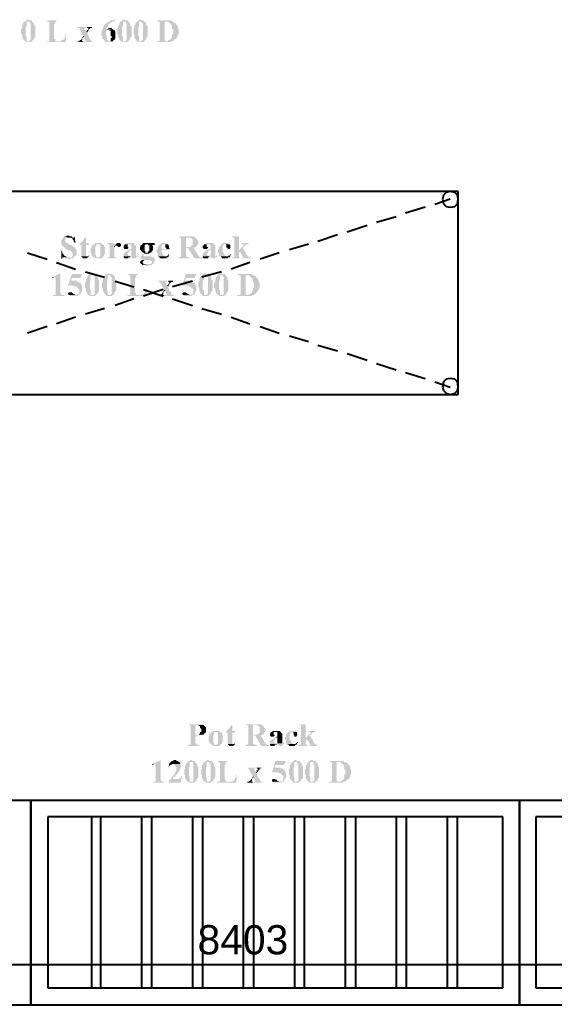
# Model space of a CAD drawing. Header units: millimetres. Extents: x 68727 to 319899, y -4876 to 265722.
# Drawn here: x 312104 to 313478, y 110929 to 113461 of the extents above; entities that cross this region are included whole.
import ezdxf

# ---------------------------------------------------------------- set-up
doc = ezdxf.new("R2010")
doc.units = ezdxf.units.MM
doc.layers.add('Dimensions', color=172, linetype='Continuous')
doc.layers.add('glass', color=151, linetype='Continuous')
doc.layers.add('wall', color=5, linetype='Continuous', lineweight=30)
doc.styles.get("Standard").update_dxf_attribs({"font": 'arial.ttf'})
doc.dimstyles.new('SC-25', dxfattribs={"dimtxt": 75, "dimasz": 0.4, "dimexe": 1, "dimexo": 100, "dimgap": 25, "dimtad": 1, "dimdec": 0, "dimzin": 0, "dimdsep": 46, "dimtxsty": 'Standard', "dimblk1": 'A1', "dimblk2": 'A1', "dimsah": 1, "dimcen": 0.09, "dimdle": 3, "dimclrd": 1, "dimclre": 1, "dimclrt": 1, "dimadec": 0, "dimazin": 0, "dimtfac": 1, "dimtdec": 0, "dimtofl": 0, "dimtmove": 0, "dimatfit": 2, "dimldrblk": 'A1', "dimfxl": 10, "dimfxlon": 1, "dimtolj": 1, "dimtzin": 0, "dimarcsym": 0})

# ---------------------------------------------------------------- blocks, each defined once
blk = doc.blocks.new('A1')
at = {"layer": 'wall', "color": 1}
for p, q in [((-138.1, 0), (-167.3, 40.5)), ((-167.3, -40.5), (-138.1, 0))]:
    blk.add_line(p, q, dxfattribs=at)
for centre, start, end in [((53.3, 586.5), 247.99998, 264.80355), ((53.3, -586.5), 95.19645, 112.00002)]:
    blk.add_arc(centre, 588.9, start, end, dxfattribs=at)
blk = doc.blocks.new('*D1021')
at = {"layer": 'Defpoints', "color": 0, "transparency": 16777216}
for p in [(316878.9, 111033.6), (308476.2, 110927.8), (316878.9, 110930.6)]:
    blk.add_point(p, dxfattribs=at)
at = {"layer": 'Dimensions', "color": 1, "lineweight": -2, "transparency": 16777216}
for p, q in [((308476.2, 111027.8), (308476.2, 111034.6)), ((308476.6, 111033.6), (316878.5, 111033.6)), ((316878.9, 111030.6), (316878.9, 111034.6))]:
    blk.add_line(p, q, dxfattribs=at)
at = {"layer": 'Dimensions', "color": 1, "lineweight": -2, "transparency": 16777216, "xscale": 0.4, "yscale": 0.4, "zscale": 0.4, "rotation": 180}
blk.add_blockref('A1', (308476.2, 111033.6), dxfattribs=at)
at = {"layer": 'Dimensions', "color": 1, "lineweight": -2, "transparency": 16777216, "xscale": 0.4, "yscale": 0.4, "zscale": 0.4}
blk.add_blockref('A1', (316878.9, 111033.6), dxfattribs=at)
at = {"layer": 'Dimensions', "color": 1, "transparency": 16777216, "insert": (312677.6, 111097), "char_height": 75, "attachment_point": 5}
blk.add_mtext('\\A1;8403', dxfattribs=at)
blk = doc.blocks.new('kitchen')
at = {"layer": 'glass', "linetype": 'Continuous', "lineweight": -3}
for points in [[(-90.35, 44.152), (-90.491, 44.099), (-90.579, 44.099), (-90.579, 43.905), (-90.614, 43.852), (-90.614, 43.464), (-90.579, 43.428), (-90.579, 43.217), (-90.65, 43.217), (-90.738, 43.305), (-90.738, 43.34), (-90.773, 43.393), (-90.773, 43.517), (-90.826, 43.552), (-90.826, 43.764), (-90.773, 43.817), (-90.773, 43.94), (-90.738, 43.975), (-90.738, 44.028), (-90.703, 44.063), (-90.703, 44.099), (-90.65, 44.099), (-90.614, 44.152), (-90.579, 44.152), (-90.579, 44.187), (-90.491, 44.187), (-90.438, 44.152), (-90.35, 44.152)], [(-90.191, 43.428), (-90.226, 43.393), (-90.226, 43.34), (-90.279, 43.305), (-90.279, 43.27), (-90.315, 43.27), (-90.315, 43.217), (-90.35, 43.217), (-90.35, 43.182), (-90.614, 43.182), (-90.65, 43.217), (-90.438, 43.217), (-90.438, 43.27), (-90.403, 43.27), (-90.403, 44.028), (-90.438, 44.063), (-90.438, 44.099), (-90.491, 44.099), (-90.35, 44.152), (-90.315, 44.099), (-90.315, 44.063), (-90.279, 44.063), (-90.279, 44.028), (-90.226, 44.028), (-90.226, 43.905), (-90.191, 43.905), (-90.191, 43.428)], [(-89.221, 44.152), (-89.256, 44.099), (-89.292, 44.099), (-89.292, 44.028), (-89.344, 43.975), (-89.344, 43.34), (-89.292, 43.305), (-89.292, 43.217), (-89.556, 43.217), (-89.556, 44.063), (-89.591, 44.099), (-89.644, 44.099), (-89.644, 44.152), (-89.221, 44.152)], [(-87.598, 43.182), (-87.986, 43.182), (-87.986, 43.217), (-87.898, 43.217), (-87.951, 43.27), (-87.951, 43.305), (-87.986, 43.428), (-88.039, 43.464), (-88.163, 43.693), (-88.163, 43.728), (-88.198, 43.728), (-88.198, 43.764), (-88.233, 43.817), (-88.286, 43.817), (-88.286, 43.852), (-87.898, 43.852), (-87.898, 43.817), (-87.986, 43.817), (-87.986, 43.764), (-87.951, 43.728), (-87.898, 43.64), (-87.863, 43.605), (-87.775, 43.393), (-87.739, 43.34), (-87.739, 43.305), (-87.686, 43.27), (-87.686, 43.217), (-87.598, 43.217), (-87.598, 43.182)], [(-87.651, 43.817), (-87.739, 43.817), (-87.739, 43.764), (-87.775, 43.764), (-87.775, 43.728), (-87.81, 43.693), (-87.863, 43.605), (-87.898, 43.64), (-87.863, 43.693), (-87.863, 43.728), (-87.81, 43.728), (-87.81, 43.817), (-87.863, 43.817), (-87.863, 43.852), (-87.651, 43.852), (-87.651, 43.817)], [(-86.593, 44.152), (-86.628, 44.152), (-86.681, 44.099), (-86.752, 44.099), (-86.752, 44.063), (-86.804, 44.063), (-86.893, 43.975), (-86.893, 43.94), (-86.928, 43.94), (-86.928, 43.852), (-86.981, 43.852), (-86.981, 43.764), (-86.681, 43.728), (-86.981, 43.728), (-86.981, 43.64), (-87.016, 43.605), (-87.016, 43.517), (-86.981, 43.464), (-86.981, 43.305), (-86.928, 43.27), (-86.928, 43.217), (-86.716, 43.217), (-86.752, 43.182), (-87.016, 43.182), (-87.175, 43.34), (-87.175, 43.464), (-87.228, 43.464), (-87.228, 43.64), (-87.175, 43.693), (-87.175, 43.764), (-87.14, 43.817), (-87.14, 43.852), (-87.104, 43.905), (-87.104, 43.94), (-87.016, 44.028), (-86.981, 44.028), (-86.981, 44.063), (-86.928, 44.063), (-86.928, 44.099), (-86.84, 44.099), (-86.84, 44.152), (-86.681, 44.152), (-86.681, 44.187), (-86.593, 44.187), (-86.593, 44.152)], [(-86.681, 43.728), (-86.981, 43.764), (-86.928, 43.764), (-86.893, 43.817), (-86.752, 43.817), (-86.752, 43.764), (-86.681, 43.764), (-86.681, 43.728)], [(-86.046, 44.152), (-86.169, 44.099), (-86.258, 44.099), (-86.258, 43.905), (-86.293, 43.852), (-86.293, 43.464), (-86.258, 43.428), (-86.258, 43.217), (-86.346, 43.217), (-86.416, 43.305), (-86.416, 43.34), (-86.469, 43.393), (-86.469, 43.517), (-86.505, 43.552), (-86.505, 43.764), (-86.469, 43.817), (-86.469, 43.94), (-86.416, 43.975), (-86.416, 44.028), (-86.381, 44.063), (-86.381, 44.099), (-86.346, 44.099), (-86.293, 44.152), (-86.258, 44.152), (-86.258, 44.187), (-86.169, 44.187), (-86.117, 44.152), (-86.046, 44.152)], [(-85.87, 43.428), (-85.922, 43.393), (-85.922, 43.34), (-85.958, 43.305), (-85.958, 43.27), (-85.993, 43.27), (-85.993, 43.217), (-86.046, 43.217), (-86.046, 43.182), (-86.293, 43.182), (-86.346, 43.217), (-86.117, 43.217), (-86.117, 43.27), (-86.081, 43.27), (-86.081, 44.028), (-86.117, 44.063), (-86.117, 44.099), (-86.169, 44.099), (-86.046, 44.152), (-85.993, 44.099), (-85.993, 44.063), (-85.958, 44.063), (-85.958, 44.028), (-85.922, 44.028), (-85.922, 43.905), (-85.87, 43.905), (-85.87, 43.428)], [(-85.323, 44.152), (-85.446, 44.099), (-85.534, 44.099), (-85.534, 43.905), (-85.57, 43.852), (-85.57, 43.464), (-85.534, 43.428), (-85.534, 43.217), (-85.623, 43.217), (-85.693, 43.305), (-85.693, 43.34), (-85.746, 43.393), (-85.746, 43.517), (-85.781, 43.552), (-85.781, 43.764), (-85.746, 43.817), (-85.746, 43.94), (-85.693, 43.975), (-85.693, 44.028), (-85.658, 44.063), (-85.658, 44.099), (-85.623, 44.099), (-85.57, 44.152), (-85.534, 44.152), (-85.534, 44.187), (-85.446, 44.187), (-85.411, 44.152), (-85.323, 44.152)], [(-85.146, 43.428), (-85.199, 43.393), (-85.199, 43.34), (-85.235, 43.305), (-85.235, 43.27), (-85.287, 43.27), (-85.287, 43.217), (-85.323, 43.217), (-85.323, 43.182), (-85.57, 43.182), (-85.623, 43.217), (-85.411, 43.217), (-85.411, 43.27), (-85.358, 43.27), (-85.358, 44.028), (-85.411, 44.063), (-85.411, 44.099), (-85.446, 44.099), (-85.323, 44.152), (-85.287, 44.099), (-85.287, 44.063), (-85.235, 44.063), (-85.235, 44.028), (-85.199, 44.028), (-85.199, 43.905), (-85.146, 43.905), (-85.146, 43.428)], [(-84.088, 43.217), (-84.141, 43.182), (-84.776, 43.182), (-84.776, 43.217), (-84.635, 43.217), (-84.6, 43.27), (-84.6, 44.063), (-84.635, 44.099), (-84.388, 44.099), (-84.388, 43.27), (-84.353, 43.27), (-84.353, 43.217), (-84.088, 43.217)], [(-83.753, 43.552), (-83.806, 43.517), (-83.806, 43.428), (-83.841, 43.428), (-83.841, 43.34), (-83.876, 43.34), (-83.965, 43.27), (-84, 43.27), (-84, 43.217), (-84.229, 43.217), (-84.229, 43.27), (-84.176, 43.27), (-84.141, 43.305), (-84.088, 43.305), (-84.088, 43.393), (-84.053, 43.393), (-84.053, 43.552), (-84, 43.552), (-84, 43.764), (-84.053, 43.764), (-84.053, 43.94), (-84.088, 43.94), (-84.088, 43.975), (-84.176, 44.063), (-84.229, 44.063), (-84.229, 44.099), (-84.688, 44.099), (-84.723, 44.152), (-84.088, 44.152), (-84.053, 44.099), (-84, 44.099), (-83.965, 44.063), (-83.929, 44.063), (-83.929, 44.028), (-83.876, 44.028), (-83.876, 43.975), (-83.841, 43.975), (-83.841, 43.94), (-83.806, 43.905), (-83.806, 43.817), (-83.753, 43.764), (-83.753, 43.552)], [(-88.798, 43.517), (-88.833, 43.182), (-89.68, 43.182), (-89.68, 43.217), (-89.045, 43.217), (-89.009, 43.27), (-88.956, 43.27), (-88.868, 43.34), (-88.868, 43.393), (-88.833, 43.428), (-88.833, 43.517), (-88.798, 43.517)], [(-87.986, 43.428), (-88.074, 43.34), (-88.074, 43.27), (-88.11, 43.27), (-88.074, 43.217), (-88.039, 43.217), (-88.039, 43.182), (-88.286, 43.182), (-88.286, 43.217), (-88.198, 43.217), (-88.198, 43.27), (-88.163, 43.27), (-88.11, 43.305), (-88.11, 43.34), (-88.074, 43.34), (-88.074, 43.393), (-88.039, 43.464), (-87.986, 43.428)], [(-86.593, 43.34), (-86.628, 43.34), (-86.628, 43.27), (-86.681, 43.27), (-86.681, 43.217), (-86.804, 43.217), (-86.804, 43.34), (-86.752, 43.393), (-86.752, 43.428), (-86.804, 43.464), (-86.804, 43.693), (-86.84, 43.693), (-86.893, 43.728), (-86.628, 43.728), (-86.628, 43.693), (-86.593, 43.64), (-86.593, 43.34)], [(-88.512, 34.413), (-88.723, 34.413), (-88.882, 34.466), (-88.794, 34.466), (-88.794, 34.501), (-88.67, 34.501), (-88.635, 34.466), (-88.547, 34.466), (-88.512, 34.413)], [(-88.388, 34.166), (-88.423, 34.166), (-88.423, 34.201), (-88.459, 34.237), (-88.459, 34.29), (-88.512, 34.325), (-88.512, 34.378), (-88.547, 34.378), (-88.582, 34.413), (-88.459, 34.413), (-88.423, 34.466), (-88.423, 34.501), (-88.388, 34.166)], [(-88.335, 33.655), (-88.512, 33.478), (-88.582, 33.478), (-88.635, 33.443), (-88.723, 33.443), (-88.723, 33.478), (-88.847, 33.478), (-88.847, 33.531), (-88.547, 33.531), (-88.547, 33.566), (-88.512, 33.566), (-88.512, 33.743), (-88.547, 33.743), (-88.547, 33.778), (-88.582, 33.778), (-88.582, 33.831), (-88.67, 33.831), (-88.723, 33.866), (-88.759, 33.866), (-88.759, 33.902), (-88.847, 33.902), (-88.847, 33.955), (-88.882, 33.955), (-88.882, 33.99), (-88.935, 33.99), (-88.935, 34.043), (-88.97, 34.043), (-88.97, 34.078), (-89.023, 34.113), (-89.023, 34.325), (-88.97, 34.325), (-88.97, 34.378), (-88.882, 34.466), (-88.723, 34.413), (-88.794, 34.413), (-88.794, 34.378), (-88.847, 34.378), (-88.847, 34.201), (-88.794, 34.201), (-88.794, 34.166), (-88.723, 34.166), (-88.723, 34.113), (-88.67, 34.113), (-88.635, 34.078), (-88.547, 34.078), (-88.547, 34.043), (-88.512, 34.043), (-88.459, 33.99), (-88.423, 33.99), (-88.423, 33.955), (-88.388, 33.955), (-88.388, 33.866), (-88.335, 33.866), (-88.335, 33.655)], [(-87.788, 34.078), (-87.912, 34.078), (-87.912, 33.566), (-88.124, 33.566), (-88.124, 34.078), (-88.212, 34.078), (-88.212, 34.113), (-88, 34.325), (-88, 34.378), (-87.965, 34.378), (-87.965, 34.413), (-87.912, 34.413), (-87.912, 34.166), (-87.788, 34.166), (-87.788, 34.078)], [(-87.453, 33.531), (-87.577, 33.531), (-87.612, 33.566), (-87.612, 33.602), (-87.665, 33.602), (-87.665, 33.69), (-87.7, 33.743), (-87.7, 33.902), (-87.665, 33.955), (-87.665, 34.043), (-87.612, 34.043), (-87.612, 34.078), (-87.577, 34.078), (-87.577, 34.113), (-87.453, 34.113), (-87.453, 34.043), (-87.489, 33.99), (-87.489, 33.655), (-87.453, 33.602), (-87.453, 33.531)], [(-87.065, 33.655), (-87.101, 33.655), (-87.101, 33.566), (-87.153, 33.566), (-87.153, 33.531), (-87.189, 33.531), (-87.189, 33.478), (-87.524, 33.478), (-87.524, 33.531), (-87.33, 33.531), (-87.33, 33.566), (-87.277, 33.566), (-87.277, 34.078), (-87.33, 34.113), (-87.524, 34.113), (-87.524, 34.166), (-87.242, 34.166), (-87.189, 34.113), (-87.153, 34.113), (-87.153, 34.078), (-87.101, 34.078), (-87.101, 33.99), (-87.065, 33.99), (-87.065, 33.655)], [(-86.554, 33.478), (-86.942, 33.478), (-86.942, 33.531), (-86.854, 33.531), (-86.854, 34.113), (-86.942, 34.113), (-86.942, 34.166), (-86.642, 34.166), (-86.642, 33.99), (-86.607, 33.99), (-86.642, 33.955), (-86.642, 33.531), (-86.554, 33.531), (-86.554, 33.478)], [(-86.342, 34.043), (-86.607, 34.043), (-86.607, 33.99), (-86.642, 33.99), (-86.642, 34.043), (-86.518, 34.166), (-86.395, 34.166), (-86.342, 34.113), (-86.342, 34.043)], [(-86.342, 34.043), (-86.395, 33.99), (-86.466, 33.99), (-86.518, 34.043), (-86.342, 34.043)], [(-86.007, 33.955), (-86.042, 33.902), (-86.183, 33.902), (-86.219, 33.955), (-86.219, 34.043), (-86.183, 34.078), (-86.183, 34.113), (-86.042, 34.113), (-86.042, 33.99), (-86.007, 33.99), (-86.007, 33.955)], [(-85.672, 33.602), (-85.883, 33.602), (-85.883, 33.866), (-85.972, 33.866), (-85.919, 33.902), (-85.883, 33.902), (-85.883, 34.078), (-85.919, 34.113), (-86.13, 34.113), (-86.095, 34.166), (-85.76, 34.166), (-85.76, 34.113), (-85.672, 34.043), (-85.672, 33.602)], [(-85.037, 33.743), (-85.072, 33.69), (-85.284, 33.69), (-85.337, 33.743), (-85.372, 33.743), (-85.46, 33.831), (-85.46, 33.866), (-85.495, 33.866), (-85.495, 33.99), (-85.46, 34.043), (-85.46, 34.078), (-85.407, 34.078), (-85.407, 34.113), (-85.372, 34.113), (-85.372, 34.166), (-85.213, 34.113), (-85.248, 34.113), (-85.248, 34.078), (-85.284, 34.078), (-85.284, 33.831), (-85.248, 33.778), (-85.248, 33.743), (-85.037, 33.743)], [(-84.825, 34.078), (-84.949, 34.078), (-84.949, 34.043), (-84.913, 34.043), (-84.913, 33.831), (-84.949, 33.831), (-84.949, 33.778), (-84.984, 33.778), (-84.984, 33.743), (-85.125, 33.743), (-85.125, 33.778), (-85.072, 33.831), (-85.072, 34.043), (-85.125, 34.078), (-85.125, 34.113), (-85.213, 34.113), (-85.372, 34.166), (-84.825, 34.166), (-84.825, 34.078)], [(-84.155, 33.866), (-84.525, 33.866), (-84.525, 33.743), (-84.49, 33.69), (-84.49, 33.655), (-84.437, 33.655), (-84.437, 33.602), (-84.402, 33.602), (-84.402, 33.566), (-84.649, 33.566), (-84.702, 33.602), (-84.702, 33.69), (-84.737, 33.743), (-84.737, 33.866), (-84.702, 33.902), (-84.702, 33.99), (-84.649, 34.043), (-84.649, 34.078), (-84.613, 34.078), (-84.613, 34.113), (-84.561, 34.113), (-84.525, 34.166), (-84.314, 34.166), (-84.278, 34.113), (-84.49, 34.113), (-84.49, 34.078), (-84.525, 34.043), (-84.525, 33.902), (-84.155, 33.902), (-84.155, 33.866)], [(-84.155, 33.902), (-84.314, 33.902), (-84.314, 33.955), (-84.349, 33.955), (-84.349, 34.113), (-84.225, 34.113), (-84.225, 34.078), (-84.19, 34.043), (-84.19, 33.955), (-84.155, 33.902)], [(-83.008, 33.99), (-83.044, 33.955), (-83.432, 33.955), (-83.432, 33.566), (-83.379, 33.566), (-83.379, 33.531), (-83.255, 33.531), (-83.255, 33.478), (-83.767, 33.478), (-83.767, 33.531), (-83.679, 33.531), (-83.643, 33.566), (-83.643, 34.378), (-83.679, 34.413), (-83.432, 34.413), (-83.432, 33.99), (-83.008, 33.99)], [(-82.867, 34.113), (-82.92, 34.078), (-82.92, 34.043), (-82.955, 34.043), (-82.955, 33.99), (-83.22, 33.99), (-83.22, 34.043), (-83.167, 34.043), (-83.132, 34.078), (-83.132, 34.325), (-83.167, 34.378), (-83.22, 34.378), (-83.22, 34.413), (-83.731, 34.413), (-83.731, 34.466), (-83.044, 34.466), (-83.044, 34.413), (-83.008, 34.413), (-82.92, 34.325), (-82.92, 34.29), (-82.867, 34.29), (-82.867, 34.113)], [(-82.444, 33.955), (-82.497, 33.902), (-82.62, 33.902), (-82.673, 33.955), (-82.673, 34.043), (-82.62, 34.078), (-82.62, 34.113), (-82.497, 34.113), (-82.497, 33.99), (-82.444, 33.99), (-82.444, 33.955)], [(-82.109, 33.602), (-82.32, 33.602), (-82.32, 33.866), (-82.409, 33.866), (-82.373, 33.902), (-82.32, 33.902), (-82.32, 34.078), (-82.373, 34.113), (-82.585, 34.113), (-82.532, 34.166), (-82.197, 34.166), (-82.197, 34.113), (-82.109, 34.043), (-82.109, 33.602)], [(-81.474, 34.113), (-81.738, 34.113), (-81.738, 34.078), (-81.774, 34.043), (-81.774, 33.778), (-81.738, 33.743), (-81.738, 33.69), (-81.685, 33.655), (-81.685, 33.602), (-81.65, 33.602), (-81.615, 33.566), (-81.897, 33.566), (-81.95, 33.602), (-81.95, 33.743), (-81.985, 33.743), (-81.985, 33.866), (-81.95, 33.902), (-81.95, 33.99), (-81.862, 34.078), (-81.862, 34.113), (-81.809, 34.113), (-81.774, 34.166), (-81.527, 34.166), (-81.474, 34.113)], [(-81.438, 33.955), (-81.474, 33.902), (-81.562, 33.902), (-81.562, 33.955), (-81.615, 33.955), (-81.615, 34.078), (-81.65, 34.113), (-81.474, 34.113), (-81.438, 34.078), (-81.438, 33.955)], [(-81.015, 33.478), (-81.35, 33.478), (-81.35, 33.531), (-81.262, 33.531), (-81.262, 34.413), (-81.315, 34.413), (-81.35, 34.466), (-81.05, 34.466), (-81.05, 33.831), (-81.015, 33.778), (-81.05, 33.743), (-81.05, 33.531), (-81.015, 33.531), (-81.015, 33.478)], [(-80.556, 33.478), (-80.892, 33.478), (-80.892, 33.531), (-80.839, 33.531), (-80.892, 33.566), (-80.892, 33.602), (-81.015, 33.778), (-81.05, 33.831), (-80.927, 33.99), (-80.892, 33.99), (-80.839, 34.043), (-80.839, 34.113), (-80.927, 34.113), (-80.927, 34.166), (-80.627, 34.166), (-80.627, 34.113), (-80.715, 34.113), (-80.715, 34.078), (-80.751, 34.078), (-80.751, 34.043), (-80.803, 34.043), (-80.803, 33.99), (-80.892, 33.955), (-80.715, 33.69), (-80.715, 33.655), (-80.627, 33.566), (-80.627, 33.531), (-80.556, 33.531), (-80.556, 33.478)], [(-88.794, 33.531), (-88.97, 33.531), (-88.97, 33.478), (-89.023, 33.443), (-89.023, 33.831), (-88.97, 33.778), (-88.97, 33.69), (-88.935, 33.69), (-88.935, 33.655), (-88.847, 33.566), (-88.794, 33.566), (-88.794, 33.531)], [(-87.788, 33.566), (-87.877, 33.478), (-88.035, 33.478), (-88.124, 33.566), (-87.824, 33.566), (-87.824, 33.602), (-87.788, 33.602), (-87.788, 33.566)], [(-85.619, 33.531), (-85.672, 33.531), (-85.672, 33.478), (-85.848, 33.478), (-85.848, 33.531), (-85.883, 33.531), (-85.883, 33.566), (-86.219, 33.566), (-86.219, 33.69), (-86.13, 33.778), (-86.095, 33.778), (-86.095, 33.831), (-86.042, 33.831), (-86.007, 33.866), (-85.919, 33.866), (-85.919, 33.831), (-85.972, 33.831), (-85.972, 33.778), (-86.007, 33.778), (-86.007, 33.743), (-86.042, 33.69), (-86.042, 33.655), (-86.007, 33.602), (-85.672, 33.602), (-85.672, 33.566), (-85.619, 33.566), (-85.619, 33.531)], [(-85.584, 33.566), (-85.619, 33.566), (-85.619, 33.602), (-85.584, 33.566)], [(-84.825, 33.32), (-84.86, 33.32), (-84.86, 33.267), (-84.913, 33.231), (-84.949, 33.231), (-84.949, 33.178), (-85.125, 33.178), (-85.125, 33.143), (-85.213, 33.143), (-85.248, 33.178), (-85.407, 33.178), (-85.16, 33.231), (-84.984, 33.231), (-84.984, 33.267), (-84.949, 33.267), (-84.949, 33.355), (-85.037, 33.355), (-85.037, 33.408), (-85.407, 33.408), (-85.407, 33.443), (-85.46, 33.443), (-85.46, 33.602), (-85.407, 33.602), (-85.407, 33.655), (-85.372, 33.655), (-85.372, 33.69), (-85.284, 33.69), (-85.284, 33.655), (-85.337, 33.655), (-85.337, 33.602), (-85.284, 33.566), (-84.984, 33.566), (-84.949, 33.531), (-84.86, 33.531), (-84.86, 33.478), (-84.825, 33.443), (-84.825, 33.32)], [(-84.155, 33.655), (-84.19, 33.655), (-84.19, 33.566), (-84.225, 33.566), (-84.225, 33.531), (-84.278, 33.531), (-84.314, 33.478), (-84.561, 33.478), (-84.613, 33.531), (-84.649, 33.531), (-84.649, 33.566), (-84.278, 33.566), (-84.278, 33.602), (-84.225, 33.602), (-84.225, 33.655), (-84.19, 33.655), (-84.19, 33.69), (-84.155, 33.655)], [(-82.708, 33.478), (-83.044, 33.478), (-83.343, 33.955), (-83.096, 33.955), (-82.867, 33.602), (-82.797, 33.531), (-82.708, 33.531), (-82.708, 33.478)], [(-82.073, 33.531), (-82.109, 33.531), (-82.109, 33.478), (-82.285, 33.478), (-82.285, 33.531), (-82.32, 33.531), (-82.32, 33.566), (-82.673, 33.566), (-82.673, 33.69), (-82.585, 33.778), (-82.532, 33.778), (-82.532, 33.831), (-82.497, 33.831), (-82.444, 33.866), (-82.373, 33.866), (-82.373, 33.831), (-82.409, 33.831), (-82.409, 33.778), (-82.444, 33.778), (-82.444, 33.743), (-82.497, 33.69), (-82.497, 33.655), (-82.444, 33.602), (-82.109, 33.602), (-82.109, 33.566), (-82.073, 33.566), (-82.073, 33.531)], [(-82.038, 33.566), (-82.073, 33.566), (-82.073, 33.602), (-82.038, 33.566)], [(-81.386, 33.655), (-81.438, 33.602), (-81.438, 33.566), (-81.474, 33.531), (-81.527, 33.531), (-81.562, 33.478), (-81.809, 33.478), (-81.809, 33.531), (-81.862, 33.531), (-81.862, 33.566), (-81.527, 33.566), (-81.527, 33.602), (-81.474, 33.602), (-81.438, 33.655), (-81.386, 33.655)], [(-85.919, 33.531), (-86.007, 33.531), (-86.007, 33.478), (-86.183, 33.478), (-86.219, 33.531), (-86.219, 33.566), (-85.919, 33.566), (-85.919, 33.531)], [(-85.16, 33.231), (-85.407, 33.178), (-85.407, 33.231), (-85.46, 33.231), (-85.46, 33.267), (-85.495, 33.267), (-85.495, 33.32), (-85.407, 33.408), (-85.284, 33.408), (-85.372, 33.32), (-85.372, 33.267), (-85.337, 33.267), (-85.337, 33.231), (-85.16, 33.231)], [(-82.373, 33.531), (-82.444, 33.531), (-82.444, 33.478), (-82.62, 33.478), (-82.673, 33.531), (-82.673, 33.566), (-82.373, 33.566), (-82.373, 33.531)], [(-88.882, 31.785), (-89.394, 31.785), (-89.394, 31.838), (-89.27, 31.838), (-89.27, 32.596), (-89.305, 32.632), (-89.446, 32.632), (-89.058, 32.808), (-89.058, 31.926), (-89.023, 31.873), (-89.023, 31.838), (-88.882, 31.838), (-88.882, 31.785)], [(-88.088, 32.773), (-88.159, 32.596), (-88.547, 32.596), (-88.582, 32.473), (-88.335, 32.473), (-88.335, 32.42), (-88.247, 32.42), (-88.212, 32.385), (-88.159, 32.385), (-88.159, 32.349), (-88.124, 32.349), (-88.124, 32.296), (-88.635, 32.296), (-88.67, 32.261), (-88.723, 32.261), (-88.547, 32.773), (-88.088, 32.773)], [(-87.489, 32.773), (-87.612, 32.72), (-87.7, 32.72), (-87.7, 32.508), (-87.736, 32.473), (-87.736, 32.085), (-87.7, 32.05), (-87.7, 31.838), (-87.788, 31.838), (-87.877, 31.926), (-87.877, 31.961), (-87.912, 31.997), (-87.912, 32.12), (-87.965, 32.173), (-87.965, 32.385), (-87.912, 32.42), (-87.912, 32.543), (-87.877, 32.596), (-87.877, 32.632), (-87.824, 32.685), (-87.824, 32.72), (-87.788, 32.72), (-87.736, 32.773), (-87.7, 32.773), (-87.7, 32.808), (-87.612, 32.808), (-87.577, 32.773), (-87.489, 32.773)], [(-87.33, 32.05), (-87.365, 31.997), (-87.365, 31.961), (-87.4, 31.926), (-87.4, 31.873), (-87.453, 31.873), (-87.453, 31.838), (-87.489, 31.838), (-87.489, 31.785), (-87.736, 31.785), (-87.788, 31.838), (-87.577, 31.838), (-87.577, 31.873), (-87.524, 31.873), (-87.524, 32.632), (-87.577, 32.685), (-87.577, 32.72), (-87.612, 32.72), (-87.489, 32.773), (-87.453, 32.72), (-87.453, 32.685), (-87.4, 32.685), (-87.4, 32.632), (-87.365, 32.632), (-87.365, 32.508), (-87.33, 32.508), (-87.33, 32.05)], [(-86.73, 32.773), (-86.854, 32.72), (-86.942, 32.72), (-86.942, 32.508), (-86.977, 32.473), (-86.977, 32.085), (-86.942, 32.05), (-86.942, 31.838), (-87.03, 31.838), (-87.101, 31.926), (-87.101, 31.961), (-87.153, 31.997), (-87.153, 32.12), (-87.189, 32.173), (-87.189, 32.385), (-87.153, 32.42), (-87.153, 32.543), (-87.101, 32.596), (-87.101, 32.632), (-87.065, 32.685), (-87.065, 32.72), (-87.03, 32.72), (-86.977, 32.773), (-86.942, 32.773), (-86.942, 32.808), (-86.854, 32.808), (-86.818, 32.773), (-86.73, 32.773)], [(-86.554, 32.05), (-86.607, 31.997), (-86.607, 31.961), (-86.642, 31.926), (-86.642, 31.873), (-86.677, 31.873), (-86.677, 31.838), (-86.73, 31.838), (-86.73, 31.785), (-86.977, 31.785), (-87.03, 31.838), (-86.818, 31.838), (-86.818, 31.873), (-86.765, 31.873), (-86.765, 32.632), (-86.818, 32.685), (-86.818, 32.72), (-86.854, 32.72), (-86.73, 32.773), (-86.677, 32.72), (-86.677, 32.685), (-86.642, 32.685), (-86.642, 32.632), (-86.607, 32.632), (-86.607, 32.508), (-86.554, 32.508), (-86.554, 32.05)], [(-85.584, 32.773), (-85.619, 32.72), (-85.672, 32.72), (-85.672, 32.632), (-85.707, 32.596), (-85.707, 31.961), (-85.672, 31.926), (-85.672, 31.838), (-85.919, 31.838), (-85.919, 32.685), (-85.972, 32.72), (-86.007, 32.72), (-86.007, 32.773), (-85.584, 32.773)], [(-82.955, 32.773), (-83.044, 32.596), (-83.432, 32.596), (-83.467, 32.473), (-83.22, 32.473), (-83.22, 32.42), (-83.132, 32.42), (-83.096, 32.385), (-83.044, 32.385), (-83.044, 32.349), (-83.008, 32.349), (-83.008, 32.296), (-83.502, 32.296), (-83.555, 32.261), (-83.59, 32.261), (-83.432, 32.773), (-82.955, 32.773)], [(-82.409, 32.773), (-82.532, 32.72), (-82.62, 32.72), (-82.62, 32.508), (-82.673, 32.473), (-82.673, 32.085), (-82.62, 32.05), (-82.62, 31.838), (-82.708, 31.838), (-82.797, 31.926), (-82.797, 31.961), (-82.832, 31.997), (-82.832, 32.12), (-82.867, 32.173), (-82.867, 32.385), (-82.832, 32.42), (-82.832, 32.543), (-82.797, 32.596), (-82.797, 32.632), (-82.744, 32.685), (-82.744, 32.72), (-82.708, 32.72), (-82.673, 32.773), (-82.62, 32.773), (-82.62, 32.808), (-82.532, 32.808), (-82.497, 32.773), (-82.409, 32.773)], [(-82.232, 32.05), (-82.285, 31.997), (-82.285, 31.961), (-82.32, 31.926), (-82.32, 31.873), (-82.373, 31.873), (-82.373, 31.838), (-82.409, 31.838), (-82.409, 31.785), (-82.673, 31.785), (-82.708, 31.838), (-82.497, 31.838), (-82.497, 31.873), (-82.444, 31.873), (-82.444, 32.632), (-82.497, 32.685), (-82.497, 32.72), (-82.532, 32.72), (-82.409, 32.773), (-82.373, 32.72), (-82.373, 32.685), (-82.32, 32.685), (-82.32, 32.632), (-82.285, 32.632), (-82.285, 32.508), (-82.232, 32.508), (-82.232, 32.05)], [(-81.685, 32.773), (-81.809, 32.72), (-81.897, 32.72), (-81.897, 32.508), (-81.95, 32.473), (-81.95, 32.085), (-81.897, 32.05), (-81.897, 31.838), (-81.985, 31.838), (-82.073, 31.926), (-82.073, 31.961), (-82.109, 31.997), (-82.109, 32.12), (-82.162, 32.173), (-82.162, 32.385), (-82.109, 32.42), (-82.109, 32.543), (-82.073, 32.596), (-82.073, 32.632), (-82.038, 32.685), (-82.038, 32.72), (-81.985, 32.72), (-81.95, 32.773), (-81.897, 32.773), (-81.897, 32.808), (-81.809, 32.808), (-81.774, 32.773), (-81.685, 32.773)], [(-81.527, 32.05), (-81.562, 31.997), (-81.562, 31.961), (-81.615, 31.926), (-81.615, 31.873), (-81.65, 31.873), (-81.65, 31.838), (-81.685, 31.838), (-81.685, 31.785), (-81.95, 31.785), (-81.985, 31.838), (-81.774, 31.838), (-81.774, 31.873), (-81.738, 31.873), (-81.738, 32.632), (-81.774, 32.685), (-81.774, 32.72), (-81.809, 32.72), (-81.685, 32.773), (-81.65, 32.72), (-81.65, 32.685), (-81.615, 32.685), (-81.615, 32.632), (-81.562, 32.632), (-81.562, 32.508), (-81.527, 32.508), (-81.527, 32.05)], [(-80.468, 31.838), (-80.504, 31.785), (-81.139, 31.785), (-81.139, 31.838), (-81.015, 31.838), (-80.98, 31.873), (-80.98, 32.685), (-81.015, 32.72), (-80.751, 32.72), (-80.751, 31.873), (-80.715, 31.873), (-80.715, 31.838), (-80.468, 31.838)], [(-80.116, 32.173), (-80.168, 32.12), (-80.168, 32.05), (-80.204, 32.05), (-80.204, 31.961), (-80.257, 31.961), (-80.327, 31.873), (-80.38, 31.873), (-80.38, 31.838), (-80.592, 31.838), (-80.592, 31.873), (-80.556, 31.873), (-80.504, 31.926), (-80.468, 31.926), (-80.468, 31.997), (-80.415, 31.997), (-80.415, 32.173), (-80.38, 32.173), (-80.38, 32.385), (-80.415, 32.385), (-80.415, 32.543), (-80.468, 32.543), (-80.468, 32.596), (-80.556, 32.685), (-80.592, 32.685), (-80.592, 32.72), (-81.05, 32.72), (-81.103, 32.773), (-80.468, 32.773), (-80.415, 32.72), (-80.38, 32.72), (-80.327, 32.685), (-80.292, 32.685), (-80.292, 32.632), (-80.257, 32.632), (-80.257, 32.596), (-80.204, 32.596), (-80.204, 32.543), (-80.168, 32.508), (-80.168, 32.42), (-80.116, 32.385), (-80.116, 32.173)], [(-89.358, 32.632), (-89.394, 32.596), (-89.446, 32.632), (-89.358, 32.632)], [(-88.088, 31.997), (-88.124, 31.997), (-88.124, 31.926), (-88.159, 31.926), (-88.159, 31.873), (-88.212, 31.873), (-88.212, 31.838), (-88.247, 31.838), (-88.3, 31.785), (-88.635, 31.785), (-88.67, 31.838), (-88.335, 31.838), (-88.3, 31.873), (-88.247, 31.873), (-88.212, 31.926), (-88.212, 32.085), (-88.335, 32.208), (-88.423, 32.208), (-88.423, 32.261), (-88.635, 32.261), (-88.635, 32.296), (-88.124, 32.296), (-88.124, 32.261), (-88.088, 32.261), (-88.088, 31.997)], [(-83.978, 31.785), (-84.349, 31.785), (-84.349, 31.838), (-84.278, 31.838), (-84.314, 31.873), (-84.314, 31.926), (-84.349, 32.05), (-84.402, 32.085), (-84.525, 32.296), (-84.525, 32.349), (-84.561, 32.349), (-84.561, 32.385), (-84.613, 32.42), (-84.649, 32.42), (-84.649, 32.473), (-84.278, 32.473), (-84.278, 32.42), (-84.349, 32.42), (-84.349, 32.385), (-84.314, 32.349), (-84.278, 32.261), (-84.225, 32.208), (-84.155, 31.997), (-84.102, 31.961), (-84.102, 31.926), (-84.067, 31.873), (-84.067, 31.838), (-83.978, 31.838), (-83.978, 31.785)], [(-84.014, 32.42), (-84.102, 32.42), (-84.102, 32.385), (-84.155, 32.385), (-84.155, 32.349), (-84.19, 32.296), (-84.225, 32.208), (-84.278, 32.261), (-84.225, 32.296), (-84.225, 32.349), (-84.19, 32.349), (-84.19, 32.42), (-84.225, 32.42), (-84.225, 32.473), (-84.014, 32.473), (-84.014, 32.42)], [(-82.955, 31.997), (-83.008, 31.997), (-83.008, 31.926), (-83.044, 31.926), (-83.044, 31.873), (-83.096, 31.873), (-83.096, 31.838), (-83.132, 31.838), (-83.167, 31.785), (-83.502, 31.785), (-83.555, 31.838), (-83.22, 31.838), (-83.167, 31.873), (-83.132, 31.873), (-83.096, 31.926), (-83.096, 32.085), (-83.22, 32.208), (-83.291, 32.208), (-83.291, 32.261), (-83.502, 32.261), (-83.502, 32.296), (-83.008, 32.296), (-83.008, 32.261), (-82.955, 32.261), (-82.955, 31.997)], [(-88.388, 31.838), (-88.67, 31.838), (-88.723, 31.873), (-88.723, 31.926), (-88.67, 31.961), (-88.547, 31.961), (-88.547, 31.926), (-88.512, 31.926), (-88.459, 31.873), (-88.423, 31.873), (-88.388, 31.838)], [(-85.16, 32.12), (-85.213, 31.785), (-86.042, 31.785), (-86.042, 31.838), (-85.407, 31.838), (-85.372, 31.873), (-85.337, 31.873), (-85.248, 31.961), (-85.248, 31.997), (-85.213, 32.05), (-85.213, 32.12), (-85.16, 32.12)], [(-84.349, 32.05), (-84.437, 31.961), (-84.437, 31.873), (-84.49, 31.873), (-84.437, 31.838), (-84.402, 31.838), (-84.402, 31.785), (-84.649, 31.785), (-84.649, 31.838), (-84.561, 31.838), (-84.561, 31.873), (-84.525, 31.873), (-84.49, 31.926), (-84.49, 31.961), (-84.437, 31.961), (-84.437, 31.997), (-84.402, 32.085), (-84.349, 32.05)], [(-83.255, 31.838), (-83.555, 31.838), (-83.59, 31.873), (-83.59, 31.926), (-83.555, 31.961), (-83.432, 31.961), (-83.432, 31.926), (-83.379, 31.926), (-83.343, 31.873), (-83.291, 31.873), (-83.255, 31.838)], [(-82.673, 12.118), (-82.708, 12.083), (-82.955, 12.083), (-82.955, 12.03), (-83.008, 12.03), (-83.008, 11.73), (-82.955, 11.695), (-82.955, 11.659), (-82.832, 11.659), (-82.832, 11.606), (-83.343, 11.606), (-83.343, 11.659), (-83.22, 11.659), (-83.22, 12.506), (-83.291, 12.577), (-82.708, 12.577), (-82.708, 12.541), (-83.008, 12.541), (-83.008, 12.118), (-82.673, 12.118)], [(-82.532, 12.206), (-82.585, 12.206), (-82.585, 12.153), (-82.62, 12.153), (-82.62, 12.118), (-82.867, 12.118), (-82.832, 12.153), (-82.797, 12.153), (-82.797, 12.241), (-82.744, 12.241), (-82.744, 12.365), (-82.797, 12.418), (-82.797, 12.506), (-82.832, 12.506), (-82.867, 12.541), (-82.62, 12.541), (-82.62, 12.506), (-82.585, 12.506), (-82.585, 12.453), (-82.532, 12.453), (-82.532, 12.206)], [(-81.227, 12.206), (-81.35, 12.206), (-81.35, 11.695), (-81.562, 11.695), (-81.562, 12.206), (-81.65, 12.206), (-81.65, 12.241), (-81.438, 12.453), (-81.438, 12.506), (-81.386, 12.506), (-81.386, 12.541), (-81.35, 12.541), (-81.35, 12.277), (-81.227, 12.277), (-81.227, 12.206)], [(-79.992, 12.118), (-80.045, 12.083), (-80.415, 12.083), (-80.415, 11.695), (-80.38, 11.695), (-80.38, 11.659), (-80.257, 11.659), (-80.257, 11.606), (-80.751, 11.606), (-80.751, 11.659), (-80.68, 11.659), (-80.627, 11.695), (-80.627, 12.506), (-80.68, 12.541), (-80.415, 12.541), (-80.415, 12.118), (-79.992, 12.118)], [(-79.869, 12.241), (-79.921, 12.206), (-79.921, 12.153), (-79.957, 12.153), (-79.957, 12.118), (-80.204, 12.118), (-80.204, 12.153), (-80.168, 12.153), (-80.116, 12.206), (-80.116, 12.453), (-80.168, 12.506), (-80.204, 12.506), (-80.204, 12.541), (-80.715, 12.541), (-80.715, 12.577), (-80.045, 12.577), (-80.045, 12.541), (-79.992, 12.541), (-79.921, 12.453), (-79.921, 12.418), (-79.869, 12.418), (-79.869, 12.241)], [(-77.999, 11.606), (-78.352, 11.606), (-78.352, 11.659), (-78.263, 11.659), (-78.263, 12.541), (-78.299, 12.541), (-78.352, 12.577), (-78.052, 12.577), (-78.052, 11.942), (-77.999, 11.906), (-78.052, 11.853), (-78.052, 11.659), (-77.999, 11.659), (-77.999, 11.606)], [(-82.162, 11.659), (-82.285, 11.659), (-82.32, 11.695), (-82.32, 11.73), (-82.373, 11.73), (-82.373, 11.818), (-82.409, 11.853), (-82.409, 12.03), (-82.373, 12.083), (-82.373, 12.153), (-82.32, 12.153), (-82.32, 12.206), (-82.285, 12.206), (-82.285, 12.241), (-82.162, 12.241), (-82.162, 12.153), (-82.197, 12.118), (-82.197, 11.783), (-82.162, 11.73), (-82.162, 11.659)], [(-81.774, 11.783), (-81.809, 11.783), (-81.809, 11.695), (-81.862, 11.695), (-81.862, 11.659), (-81.897, 11.659), (-81.897, 11.606), (-82.232, 11.606), (-82.232, 11.659), (-82.038, 11.659), (-82.038, 11.695), (-81.985, 11.695), (-81.985, 12.206), (-82.038, 12.241), (-82.232, 12.241), (-82.232, 12.277), (-81.95, 12.277), (-81.897, 12.241), (-81.862, 12.241), (-81.862, 12.206), (-81.809, 12.206), (-81.809, 12.118), (-81.774, 12.118), (-81.774, 11.783)], [(-79.692, 11.606), (-80.045, 11.606), (-80.327, 12.083), (-80.08, 12.083), (-79.869, 11.73), (-79.78, 11.659), (-79.692, 11.659), (-79.692, 11.606)], [(-79.445, 12.083), (-79.498, 12.03), (-79.622, 12.03), (-79.657, 12.083), (-79.657, 12.153), (-79.622, 12.206), (-79.622, 12.241), (-79.498, 12.241), (-79.498, 12.118), (-79.445, 12.118), (-79.445, 12.083)], [(-79.057, 11.659), (-79.11, 11.659), (-79.11, 11.606), (-79.269, 11.606), (-79.269, 11.659), (-79.322, 11.659), (-79.322, 11.695), (-79.657, 11.695), (-79.657, 11.818), (-79.569, 11.906), (-79.533, 11.906), (-79.533, 11.942), (-79.498, 11.942), (-79.445, 11.995), (-79.357, 11.995), (-79.357, 11.942), (-79.41, 11.942), (-79.41, 11.906), (-79.445, 11.906), (-79.445, 11.853), (-79.498, 11.818), (-79.498, 11.783), (-79.445, 11.73), (-79.11, 11.73), (-79.11, 11.695), (-79.057, 11.695), (-79.057, 11.659)], [(-79.11, 11.73), (-79.322, 11.73), (-79.322, 11.995), (-79.41, 11.995), (-79.357, 12.03), (-79.322, 12.03), (-79.322, 12.206), (-79.357, 12.241), (-79.569, 12.241), (-79.533, 12.277), (-79.198, 12.277), (-79.198, 12.241), (-79.11, 12.153), (-79.11, 11.73)], [(-78.475, 12.241), (-78.722, 12.241), (-78.722, 12.206), (-78.775, 12.153), (-78.775, 11.906), (-78.722, 11.853), (-78.722, 11.818), (-78.687, 11.783), (-78.687, 11.73), (-78.634, 11.73), (-78.599, 11.695), (-78.898, 11.695), (-78.934, 11.73), (-78.934, 11.853), (-78.987, 11.853), (-78.987, 11.995), (-78.934, 12.03), (-78.934, 12.118), (-78.863, 12.206), (-78.863, 12.241), (-78.81, 12.241), (-78.775, 12.277), (-78.51, 12.277), (-78.475, 12.241)], [(-78.44, 12.083), (-78.475, 12.03), (-78.563, 12.03), (-78.563, 12.083), (-78.599, 12.083), (-78.599, 12.206), (-78.634, 12.241), (-78.475, 12.241), (-78.44, 12.206), (-78.44, 12.083)], [(-77.54, 11.606), (-77.875, 11.606), (-77.875, 11.659), (-77.84, 11.659), (-77.875, 11.695), (-77.875, 11.73), (-77.999, 11.906), (-78.052, 11.942), (-77.928, 12.118), (-77.875, 12.118), (-77.84, 12.153), (-77.84, 12.241), (-77.928, 12.241), (-77.928, 12.277), (-77.628, 12.277), (-77.628, 12.241), (-77.717, 12.241), (-77.717, 12.206), (-77.752, 12.206), (-77.752, 12.153), (-77.805, 12.153), (-77.805, 12.118), (-77.875, 12.083), (-77.717, 11.818), (-77.717, 11.783), (-77.628, 11.695), (-77.628, 11.659), (-77.54, 11.659), (-77.54, 11.606)], [(-81.227, 11.695), (-81.315, 11.606), (-81.474, 11.606), (-81.562, 11.695), (-81.262, 11.695), (-81.262, 11.73), (-81.227, 11.73), (-81.227, 11.695)], [(-79.357, 11.659), (-79.445, 11.659), (-79.445, 11.606), (-79.622, 11.606), (-79.657, 11.659), (-79.657, 11.695), (-79.357, 11.695), (-79.357, 11.659)], [(-79.022, 11.695), (-79.057, 11.695), (-79.057, 11.73), (-79.022, 11.695)], [(-78.387, 11.783), (-78.44, 11.73), (-78.44, 11.695), (-78.475, 11.659), (-78.51, 11.659), (-78.563, 11.606), (-78.81, 11.606), (-78.81, 11.659), (-78.863, 11.659), (-78.863, 11.695), (-78.51, 11.695), (-78.51, 11.73), (-78.475, 11.73), (-78.44, 11.783), (-78.387, 11.783)], [(-84.402, 9.966), (-84.913, 9.966), (-84.913, 10.001), (-84.79, 10.001), (-84.79, 10.76), (-84.825, 10.795), (-84.949, 10.795), (-84.561, 10.971), (-84.561, 10.09), (-84.525, 10.037), (-84.525, 10.001), (-84.402, 10.001), (-84.402, 9.966)], [(-84.86, 10.795), (-84.913, 10.76), (-84.949, 10.795), (-84.86, 10.795)], [(-83.679, 10.795), (-84.067, 10.795), (-84.067, 10.76), (-84.155, 10.76), (-84.155, 10.725), (-84.19, 10.672), (-84.225, 10.672), (-84.19, 10.725), (-84.19, 10.795), (-84.067, 10.936), (-84.014, 10.936), (-83.978, 10.971), (-83.855, 10.971), (-83.855, 10.936), (-83.767, 10.936), (-83.767, 10.883), (-83.731, 10.883), (-83.679, 10.848), (-83.679, 10.795)], [(-83.643, 10.672), (-83.679, 10.636), (-83.679, 10.548), (-83.731, 10.513), (-83.731, 10.46), (-83.767, 10.46), (-83.767, 10.425), (-83.89, 10.301), (-83.89, 10.248), (-83.926, 10.248), (-83.926, 10.213), (-83.978, 10.213), (-84.014, 10.16), (-84.014, 10.125), (-84.102, 10.125), (-84.102, 10.16), (-84.067, 10.16), (-84.067, 10.213), (-83.978, 10.301), (-83.978, 10.336), (-83.926, 10.336), (-83.926, 10.389), (-83.89, 10.425), (-83.89, 10.46), (-83.855, 10.513), (-83.855, 10.672), (-83.89, 10.672), (-83.89, 10.725), (-83.978, 10.795), (-83.679, 10.795), (-83.679, 10.76), (-83.643, 10.76), (-83.643, 10.672)], [(-83.044, 10.936), (-83.167, 10.883), (-83.255, 10.883), (-83.255, 10.672), (-83.291, 10.636), (-83.291, 10.248), (-83.255, 10.213), (-83.255, 10.001), (-83.343, 10.001), (-83.432, 10.09), (-83.432, 10.125), (-83.467, 10.16), (-83.467, 10.301), (-83.502, 10.336), (-83.502, 10.548), (-83.467, 10.601), (-83.467, 10.725), (-83.432, 10.76), (-83.432, 10.795), (-83.379, 10.848), (-83.379, 10.883), (-83.343, 10.883), (-83.291, 10.936), (-83.255, 10.936), (-83.255, 10.971), (-83.167, 10.971), (-83.132, 10.936), (-83.044, 10.936)], [(-82.867, 10.213), (-82.92, 10.16), (-82.92, 10.125), (-82.955, 10.09), (-82.955, 10.037), (-83.008, 10.037), (-83.008, 10.001), (-83.044, 10.001), (-83.044, 9.966), (-83.291, 9.966), (-83.343, 10.001), (-83.132, 10.001), (-83.132, 10.037), (-83.096, 10.037), (-83.096, 10.795), (-83.132, 10.848), (-83.132, 10.883), (-83.167, 10.883), (-83.044, 10.936), (-83.008, 10.883), (-83.008, 10.848), (-82.955, 10.848), (-82.955, 10.795), (-82.92, 10.795), (-82.92, 10.672), (-82.867, 10.672), (-82.867, 10.213)], [(-82.285, 10.936), (-82.409, 10.883), (-82.497, 10.883), (-82.497, 10.672), (-82.532, 10.636), (-82.532, 10.248), (-82.497, 10.213), (-82.497, 10.001), (-82.585, 10.001), (-82.673, 10.09), (-82.673, 10.125), (-82.708, 10.16), (-82.708, 10.301), (-82.744, 10.336), (-82.744, 10.548), (-82.708, 10.601), (-82.708, 10.725), (-82.673, 10.76), (-82.673, 10.795), (-82.62, 10.848), (-82.62, 10.883), (-82.585, 10.883), (-82.532, 10.936), (-82.497, 10.936), (-82.497, 10.971), (-82.409, 10.971), (-82.373, 10.936), (-82.285, 10.936)], [(-82.109, 10.213), (-82.162, 10.16), (-82.162, 10.125), (-82.197, 10.09), (-82.197, 10.037), (-82.232, 10.037), (-82.232, 10.001), (-82.285, 10.001), (-82.285, 9.966), (-82.532, 9.966), (-82.585, 10.001), (-82.373, 10.001), (-82.373, 10.037), (-82.32, 10.037), (-82.32, 10.795), (-82.373, 10.848), (-82.373, 10.883), (-82.409, 10.883), (-82.285, 10.936), (-82.232, 10.883), (-82.232, 10.848), (-82.197, 10.848), (-82.197, 10.795), (-82.162, 10.795), (-82.162, 10.672), (-82.109, 10.672), (-82.109, 10.213)], [(-81.562, 10.936), (-81.615, 10.883), (-81.65, 10.883), (-81.65, 10.795), (-81.685, 10.76), (-81.685, 10.125), (-81.65, 10.09), (-81.65, 10.001), (-81.897, 10.001), (-81.897, 10.848), (-81.95, 10.883), (-81.985, 10.883), (-81.985, 10.936), (-81.562, 10.936)], [(-79.992, 9.966), (-80.38, 9.966), (-80.38, 10.001), (-80.292, 10.001), (-80.327, 10.037), (-80.327, 10.09), (-80.38, 10.213), (-80.415, 10.248), (-80.556, 10.46), (-80.556, 10.513), (-80.592, 10.513), (-80.592, 10.548), (-80.627, 10.601), (-80.68, 10.601), (-80.68, 10.636), (-80.292, 10.636), (-80.292, 10.601), (-80.38, 10.601), (-80.38, 10.548), (-80.327, 10.513), (-80.292, 10.425), (-80.257, 10.389), (-80.168, 10.16), (-80.116, 10.125), (-80.116, 10.09), (-80.08, 10.037), (-80.08, 10.001), (-79.992, 10.001), (-79.992, 9.966)], [(-80.045, 10.601), (-80.116, 10.601), (-80.116, 10.548), (-80.168, 10.548), (-80.168, 10.513), (-80.204, 10.46), (-80.257, 10.389), (-80.292, 10.425), (-80.257, 10.46), (-80.257, 10.513), (-80.204, 10.513), (-80.204, 10.601), (-80.257, 10.601), (-80.257, 10.636), (-80.045, 10.636), (-80.045, 10.601)], [(-78.934, 10.936), (-79.022, 10.76), (-79.41, 10.76), (-79.445, 10.636), (-79.198, 10.636), (-79.198, 10.601), (-79.11, 10.601), (-79.057, 10.548), (-79.022, 10.548), (-79.022, 10.513), (-78.987, 10.513), (-78.987, 10.46), (-79.498, 10.46), (-79.533, 10.425), (-79.569, 10.425), (-79.41, 10.936), (-78.934, 10.936)], [(-78.352, 10.936), (-78.475, 10.883), (-78.563, 10.883), (-78.563, 10.672), (-78.599, 10.636), (-78.599, 10.248), (-78.563, 10.213), (-78.563, 10.001), (-78.634, 10.001), (-78.722, 10.09), (-78.722, 10.125), (-78.775, 10.16), (-78.775, 10.301), (-78.81, 10.336), (-78.81, 10.548), (-78.775, 10.601), (-78.775, 10.725), (-78.722, 10.76), (-78.722, 10.795), (-78.687, 10.848), (-78.687, 10.883), (-78.634, 10.883), (-78.599, 10.936), (-78.563, 10.936), (-78.563, 10.971), (-78.475, 10.971), (-78.44, 10.936), (-78.352, 10.936)], [(-78.175, 10.213), (-78.211, 10.16), (-78.211, 10.125), (-78.263, 10.09), (-78.263, 10.037), (-78.299, 10.037), (-78.299, 10.001), (-78.352, 10.001), (-78.352, 9.966), (-78.599, 9.966), (-78.634, 10.001), (-78.44, 10.001), (-78.44, 10.037), (-78.387, 10.037), (-78.387, 10.795), (-78.44, 10.848), (-78.44, 10.883), (-78.475, 10.883), (-78.352, 10.936), (-78.299, 10.883), (-78.299, 10.848), (-78.263, 10.848), (-78.263, 10.795), (-78.211, 10.795), (-78.211, 10.672), (-78.175, 10.672), (-78.175, 10.213)], [(-77.628, 10.936), (-77.752, 10.883), (-77.84, 10.883), (-77.84, 10.672), (-77.875, 10.636), (-77.875, 10.248), (-77.84, 10.213), (-77.84, 10.001), (-77.928, 10.001), (-77.999, 10.09), (-77.999, 10.125), (-78.052, 10.16), (-78.052, 10.301), (-78.087, 10.336), (-78.087, 10.548), (-78.052, 10.601), (-78.052, 10.725), (-77.999, 10.76), (-77.999, 10.795), (-77.964, 10.848), (-77.964, 10.883), (-77.928, 10.883), (-77.875, 10.936), (-77.84, 10.936), (-77.84, 10.971), (-77.752, 10.971), (-77.717, 10.936), (-77.628, 10.936)], [(-77.452, 10.213), (-77.505, 10.16), (-77.505, 10.125), (-77.54, 10.09), (-77.54, 10.037), (-77.576, 10.037), (-77.576, 10.001), (-77.628, 10.001), (-77.628, 9.966), (-77.875, 9.966), (-77.928, 10.001), (-77.717, 10.001), (-77.717, 10.037), (-77.664, 10.037), (-77.664, 10.795), (-77.717, 10.848), (-77.717, 10.883), (-77.752, 10.883), (-77.628, 10.936), (-77.576, 10.883), (-77.576, 10.848), (-77.54, 10.848), (-77.54, 10.795), (-77.505, 10.795), (-77.505, 10.672), (-77.452, 10.672), (-77.452, 10.213)], [(-76.358, 10.001), (-76.394, 9.966), (-77.029, 9.966), (-77.029, 10.001), (-76.905, 10.001), (-76.87, 10.037), (-76.87, 10.848), (-76.905, 10.883), (-76.658, 10.883), (-76.658, 10.037), (-76.605, 10.037), (-76.605, 10.001), (-76.358, 10.001)], [(-76.023, 10.336), (-76.059, 10.301), (-76.059, 10.213), (-76.094, 10.213), (-76.094, 10.125), (-76.147, 10.125), (-76.235, 10.037), (-76.27, 10.037), (-76.27, 10.001), (-76.482, 10.001), (-76.482, 10.037), (-76.447, 10.037), (-76.394, 10.09), (-76.358, 10.09), (-76.358, 10.16), (-76.323, 10.16), (-76.323, 10.336), (-76.27, 10.336), (-76.27, 10.548), (-76.323, 10.548), (-76.323, 10.725), (-76.358, 10.725), (-76.358, 10.76), (-76.447, 10.848), (-76.482, 10.848), (-76.482, 10.883), (-76.941, 10.883), (-76.993, 10.936), (-76.358, 10.936), (-76.323, 10.883), (-76.27, 10.883), (-76.235, 10.848), (-76.182, 10.848), (-76.182, 10.795), (-76.147, 10.795), (-76.147, 10.76), (-76.094, 10.76), (-76.094, 10.725), (-76.059, 10.672), (-76.059, 10.601), (-76.023, 10.548), (-76.023, 10.336)], [(-83.59, 10.248), (-83.679, 9.966), (-84.225, 9.966), (-84.19, 10.001), (-84.19, 10.037), (-84.102, 10.125), (-83.767, 10.125), (-83.731, 10.16), (-83.679, 10.16), (-83.643, 10.213), (-83.643, 10.248), (-83.59, 10.248)], [(-81.139, 10.301), (-81.174, 9.966), (-82.038, 9.966), (-82.038, 10.001), (-81.386, 10.001), (-81.35, 10.037), (-81.315, 10.037), (-81.227, 10.125), (-81.227, 10.16), (-81.174, 10.213), (-81.174, 10.301), (-81.139, 10.301)], [(-80.38, 10.213), (-80.468, 10.125), (-80.468, 10.037), (-80.504, 10.037), (-80.468, 10.001), (-80.415, 10.001), (-80.415, 9.966), (-80.68, 9.966), (-80.68, 10.001), (-80.592, 10.001), (-80.592, 10.037), (-80.556, 10.037), (-80.504, 10.09), (-80.504, 10.125), (-80.468, 10.125), (-80.468, 10.16), (-80.415, 10.248), (-80.38, 10.213)], [(-78.934, 10.16), (-78.987, 10.16), (-78.987, 10.09), (-79.022, 10.09), (-79.022, 10.037), (-79.057, 10.037), (-79.057, 10.001), (-79.11, 10.001), (-79.145, 9.966), (-79.498, 9.966), (-79.533, 10.001), (-79.198, 10.001), (-79.145, 10.037), (-79.11, 10.037), (-79.057, 10.09), (-79.057, 10.248), (-79.198, 10.389), (-79.269, 10.389), (-79.269, 10.425), (-79.498, 10.425), (-79.498, 10.46), (-78.987, 10.46), (-78.987, 10.425), (-78.934, 10.425), (-78.934, 10.16)], [(-79.234, 10.001), (-79.533, 10.001), (-79.569, 10.037), (-79.569, 10.09), (-79.533, 10.125), (-79.41, 10.125), (-79.41, 10.09), (-79.357, 10.09), (-79.322, 10.037), (-79.269, 10.037), (-79.234, 10.001)]]:
    blk.add_hatch(color=256, dxfattribs=at).paths.add_polyline_path(points)
at = {"layer": 'glass', "lineweight": -3}
for p, q in [((-71.208, 36.477), (-98.583, 36.477)), ((-71.878, 36.318), (-71.913, 36.142)), ((-71.755, 36.442), (-71.878, 36.318)), ((-71.578, 36.477), (-71.755, 36.442)), ((-71.367, 36.442), (-71.578, 36.477)), ((-71.243, 36.318), (-71.367, 36.442)), ((-71.208, 36.142), (-71.243, 36.318)), ((-71.208, 27.375), (-71.208, 36.477)), ((-71.578, 36.142), (-72.266, 35.895)), ((-71.913, 36.142), (-71.878, 35.93)), ((-71.878, 35.93), (-71.755, 35.807)), ((-71.367, 35.807), (-71.243, 35.93)), ((-71.243, 35.93), (-71.208, 36.142)), ((-71.208, 36.142), (-71.208, 36.142)), ((-72.69, 35.771), (-73.571, 35.507)), ((-71.755, 35.807), (-71.578, 35.771)), ((-71.578, 35.771), (-71.367, 35.807)), ((-75.3, 34.96), (-76.2, 34.66)), ((-73.995, 35.348), (-74.877, 35.083)), ((-76.623, 34.537), (-77.505, 34.237)), ((-77.928, 34.113), (-78.775, 33.866)), ((-90.54, 33.725), (-89.658, 33.443)), ((-79.251, 33.725), (-80.098, 33.443)), ((-89.235, 33.302), (-88.388, 33.002)), ((-80.556, 33.302), (-81.403, 33.002)), ((-87.93, 32.879), (-87.083, 32.632)), ((-81.826, 32.879), (-82.708, 32.632)), ((-86.607, 32.455), (-85.76, 32.208)), ((-83.132, 32.455), (-84.031, 32.208)), ((-84.455, 32.085), (-85.337, 31.785)), ((-85.337, 32.085), (-84.455, 31.785)), ((-85.76, 31.661), (-86.607, 31.362)), ((-84.031, 31.661), (-83.132, 31.362)), ((-87.083, 31.238), (-87.93, 30.974)), ((-82.708, 31.238), (-81.826, 30.974)), ((-88.388, 30.85), (-89.235, 30.55)), ((-81.403, 30.85), (-80.556, 30.55)), ((-89.658, 30.427), (-90.54, 30.127)), ((-80.098, 30.427), (-79.251, 30.127)), ((-78.775, 30.003), (-77.928, 29.756)), ((-77.505, 29.58), (-76.623, 29.333)), ((-76.2, 29.21), (-75.3, 28.91)), ((-74.877, 28.769), (-73.995, 28.486)), ((-73.571, 28.363), (-72.69, 28.098)), ((-72.266, 27.94), (-71.578, 27.71)), ((-71.878, 27.94), (-71.913, 27.71)), ((-71.755, 28.063), (-71.878, 27.94)), ((-71.578, 28.098), (-71.755, 28.063)), ((-71.367, 28.063), (-71.578, 28.098)), ((-71.243, 27.94), (-71.367, 28.063)), ((-71.208, 27.71), (-71.243, 27.94)), ((-71.913, 27.71), (-71.878, 27.552)), ((-71.878, 27.552), (-71.755, 27.428)), ((-71.755, 27.428), (-71.578, 27.375)), ((-71.578, 27.375), (-71.367, 27.428)), ((-71.367, 27.428), (-71.243, 27.552)), ((-71.243, 27.552), (-71.208, 27.71)), ((-71.208, 27.71), (-71.208, 27.71)), ((-98.583, 27.375), (-71.208, 27.375)), ((-90.381, 9.155), (-112.271, 9.155)), ((-68.456, 9.155), (-90.381, 9.155)), ((-90.381, 9.155), (-90.381, 0)), ((-90.381, 0), (-90.381, 9.155)), ((-69.938, 9.155), (-70.15, 9.155)), ((-46.566, 9.155), (-68.456, 9.155)), ((-68.456, 9.155), (-68.456, 0)), ((-68.456, 0), (-68.456, 9.155)), ((-69.215, 8.431), (-89.623, 8.431)), ((-89.623, 8.431), (-89.623, 0.759)), ((-87.242, 8.431), (-87.665, 8.431)), ((-87.665, 8.431), (-87.665, 0.759)), ((-87.242, 0.759), (-87.242, 8.431)), ((-84.966, 8.431), (-85.425, 8.431)), ((-85.425, 8.431), (-85.425, 0.759)), ((-84.966, 0.759), (-84.966, 8.431)), ((-82.673, 8.431), (-83.132, 8.431)), ((-83.132, 8.431), (-83.132, 0.759)), ((-82.673, 0.759), (-82.673, 8.431)), ((-80.38, 8.431), (-80.856, 8.431)), ((-80.856, 8.431), (-80.856, 0.759)), ((-80.38, 0.759), (-80.38, 8.431)), ((-78.105, 8.431), (-78.563, 8.431)), ((-78.563, 8.431), (-78.563, 0.759)), ((-78.105, 0.759), (-78.105, 8.431)), ((-75.812, 8.431), (-76.288, 8.431)), ((-76.288, 8.431), (-76.288, 0.759)), ((-75.812, 0.759), (-75.812, 8.431)), ((-73.536, 8.431), (-73.995, 8.431)), ((-73.995, 8.431), (-73.995, 0.759)), ((-73.536, 0.759), (-73.536, 8.431)), ((-71.243, 8.431), (-71.702, 8.431)), ((-71.702, 8.431), (-71.702, 0.759)), ((-71.243, 0.759), (-71.243, 8.431)), ((-69.215, 0.759), (-69.215, 8.431)), ((-47.29, 8.431), (-67.733, 8.431)), ((-67.733, 8.431), (-67.733, 0.759)), ((-89.623, 0.759), (-69.215, 0.759)), ((-87.665, 0.759), (-87.242, 0.759)), ((-85.425, 0.759), (-84.966, 0.759)), ((-83.132, 0.759), (-82.673, 0.759)), ((-80.856, 0.759), (-80.38, 0.759)), ((-78.563, 0.759), (-78.105, 0.759)), ((-76.288, 0.759), (-75.812, 0.759)), ((-73.995, 0.759), (-73.536, 0.759)), ((-71.702, 0.759), (-71.243, 0.759)), ((-67.733, 0.759), (-47.29, 0.759)), ((-112.271, 0), (-90.381, 0)), ((-90.381, 0), (-68.456, 0)), ((-68.456, 0), (-46.566, 0))]:
    blk.add_line(p, q, dxfattribs=at)

msp = doc.modelspace()

# ---------------------------------------------------------------- block references
at = {"xscale": 57.26691736061191, "yscale": 57.26691736061191, "zscale": 57.26691736061191}
msp.add_blockref('kitchen', (317308.9, 110930.6), dxfattribs=at)

# ---------------------------------------------------------------- dimensions: what is measured, and where the dimension line sits
at = {"layer": 'Dimensions'}
dim = msp.add_linear_dim(base=(316878.9, 111033.6), p1=(308476.2, 110927.8), p2=(316878.9, 110930.6), dimstyle='SC-25', override={"dimtmove": 1}, dxfattribs=at)
dim.commit()
dim.dimension.update_dxf_attribs({"geometry": '*D1021', "text_midpoint": (312677.6, 111097)})

doc.saveas('drawing.dxf')
